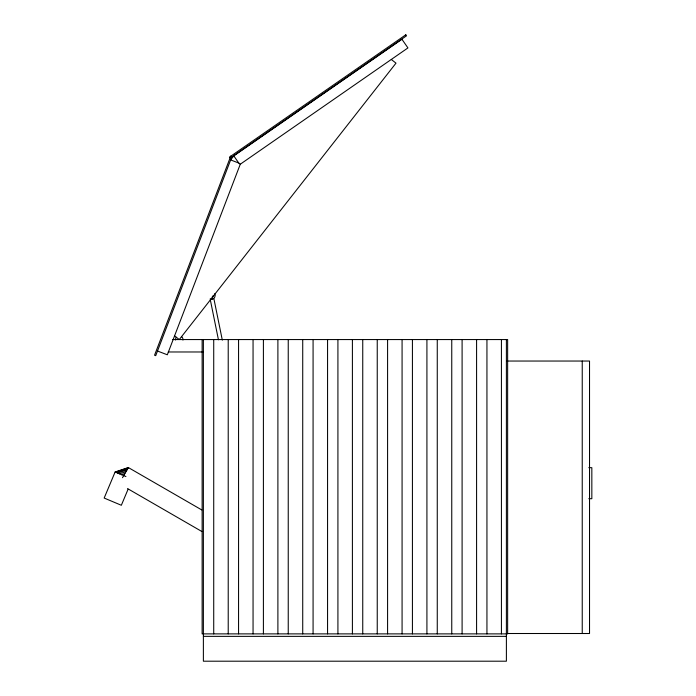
<?xml version="1.0" encoding="UTF-8"?>
<svg xmlns="http://www.w3.org/2000/svg" width="696" height="696" viewBox="0 0 696 696"><rect width="100%" height="100%" fill="white"/><g stroke="black" fill="none" stroke-linecap="round" stroke-linejoin="round"><path stroke-width="1.04" d="M240.277 164.221L238.763 163.038L230.646 159.932L233.812 155.895L401.94 39.272L407.934 47.92L240.277 164.221L167.327 354.786L157.496 351.019M201.805 509.959L128.351 467.555L115.11 472.01L104.165 498.049L121.339 505.27L128.073 489.245M122.496 477.708L128.351 467.555M115.406 472.132L128.195 467.825M116.258 472.488L127.733 468.634M117.624 473.062L126.994 469.913M119.407 473.811L126.028 471.583M121.478 474.681L124.906 473.532M210.757 299.228L213.872 298.593L222.32 340.126M172.512 339.561L507.636 339.561L507.636 633.882L202.136 633.882L202.136 339.561M168.249 351.976L203.38 351.976M507.062 361.041L589.529 361.041L589.529 633.508L507.062 633.508M588.773 467.686L591.835 467.686L591.835 498.719L588.773 498.719M203.38 636.362L506.392 636.362M115.11 472.01L125.924 476.551M127.516 488.575L201.901 531.527M391.3 59.464L395.998 63.145L179.264 339.561L174.566 335.872M233.812 155.895L238.763 163.038M210.436 300.402L218.448 339.805M582.239 361.041L582.239 633.508M506.392 339.561L506.392 661.2L203.38 661.2L203.38 339.561M501.425 339.561L501.425 633.882M486.939 339.561L486.939 633.882M476.586 339.561L476.586 633.882M462.1 339.561L462.1 633.882M451.756 339.561L451.756 633.882M437.262 339.561L437.262 633.882M426.918 339.561L426.918 633.882M412.423 339.561L412.423 633.882M402.079 339.561L402.079 633.882M387.585 339.561L387.585 633.882M377.241 339.561L377.241 633.882M362.746 339.561L362.746 633.882M352.402 339.561L352.402 633.882M337.917 339.561L337.917 633.882M327.564 339.561L327.564 633.882M313.078 339.561L313.078 633.882M302.725 339.561L302.725 633.882M288.24 339.561L288.24 633.882M277.895 339.561L277.895 633.882M263.401 339.561L263.401 633.882M253.057 339.561L253.057 633.882M238.563 339.561L238.563 633.882M228.218 339.561L228.218 633.882M213.724 339.561L213.724 633.882M213.176 295.487A1.862 1.862 0 0 1 212.149 297.044M214.786 293.642A3.88 3.88 0 0 1 210.079 299.054M175.566 340.005A3.724 3.724 0 0 1 176.332 337.255M181.56 336.629A3.724 3.724 0 0 1 182.952 340.083M230.733 156.235L154.555 355.212L155.721 355.656L231.751 157.035L230.733 156.235M405.794 34.8L229.506 157.087L230.219 158.105L406.507 35.818L405.794 34.8"/></g></svg>
